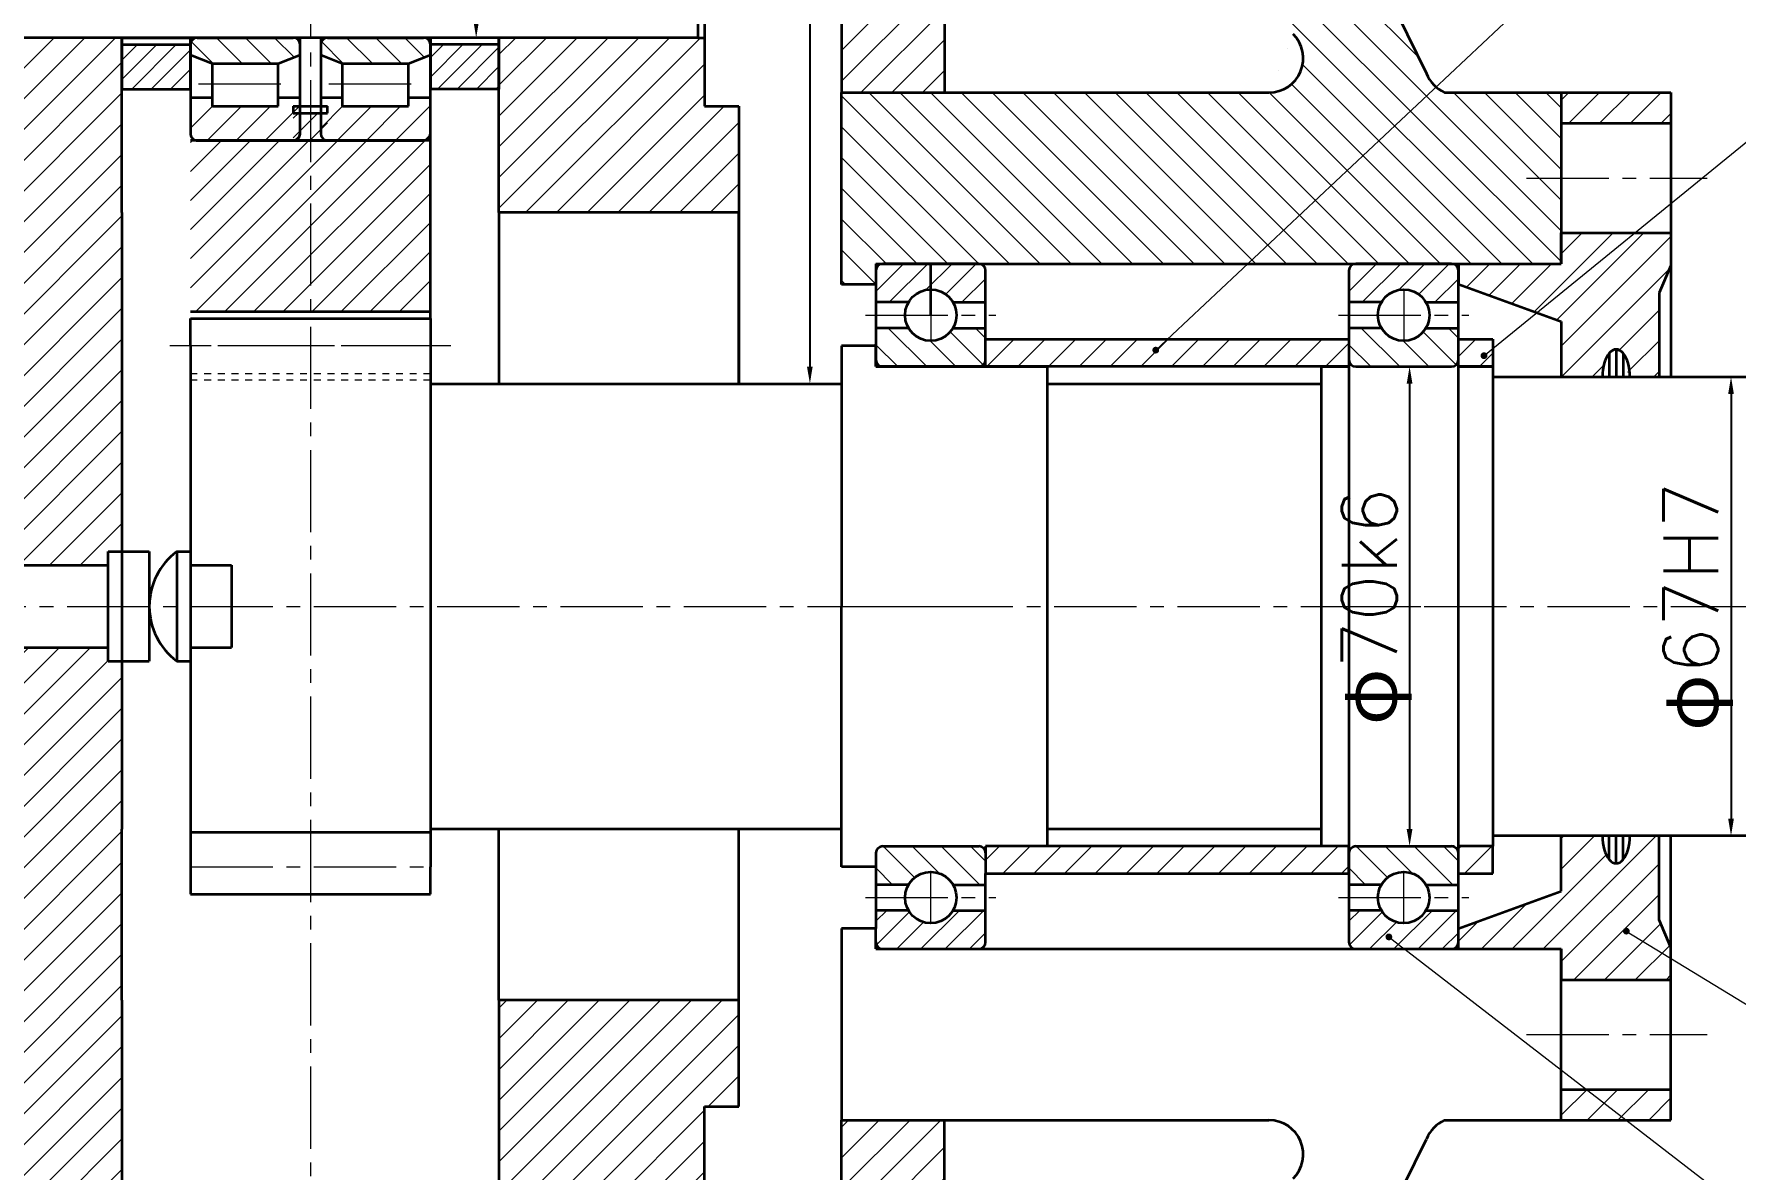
# Model space of a CAD drawing. Header units: millimetres. Extents: x -2378 to 2378, y -1682 to 1682.
# Drawn here: x -758.8 to -510.5, y 717.7 to 883.5 of the extents above; entities that cross this region are included whole.
import ezdxf

# ---------------------------------------------------------------- set-up
doc = ezdxf.new("R2010")
doc.units = ezdxf.units.MM
doc.set_wipeout_variables(frame=1)
doc.header["$PDSIZE"] = -5
doc.linetypes.add('点画线', pattern=[18, 12, -2, 2, -2])
doc.linetypes.add('虚线', pattern=[2, 1, -1])
doc.layers.get('Defpoints').update_dxf_attribs({"lineweight": 18})
for name, color, linetype, lineweight in [('中心线层', 1, '点画线', 18), ('剖面线层', 4, 'Continuous', 18), ('尺寸线层', 3, 'Continuous', 18), ('粗实线层', 7, 'Continuous', 35), ('细实线层', 7, 'Continuous', 18), ('虚线层', 6, '虚线', 18)]:
    doc.layers.add(name, color=color, linetype=linetype, lineweight=lineweight)
doc.styles.get("Standard").update_dxf_attribs({"font": 'txt.shx'})
doc.dimstyles.new('ISO-25', dxfattribs={"dimtxt": 8, "dimasz": 2.5, "dimexe": 1.25, "dimexo": 0.625, "dimtad": 1, "dimtxsty": 'Standard', "dimcen": 2.5, "dimdle": 5, "dimadec": 0, "dimazin": 0, "dimtfac": 1, "dimtmove": 0, "dimatfit": 3, "dimfxl": 1, "dimarcsym": 0})
pattern_1 = [(315, (-636, 800), (2.12132, 2.12132), [])]
pattern_2 = [(45, (-636, 800), (-1.76777, 1.76777), [])]
pattern_3 = [(315, (-567, 800), (2.12132, 2.12132), [])]
pattern_4 = [(45, (-567, 800), (-1.76777, 1.76777), [])]

# ---------------------------------------------------------------- blocks, each defined once
blk = doc.blocks.new('*X29')
at = {"layer": 'Defpoints', "color": 0, "transparency": 16777216}
for p in [(-396, 1428.97), (-1600, 981.42), (-396, 879.73)]:
    blk.add_point(p, dxfattribs=at)
at = {"layer": '尺寸线层', "color": 0, "linetype": 'Continuous', "lineweight": -2, "transparency": 16777216}
for p, q in [((-1600, 982.04), (-1600, 1430.22)), ((-396, 880.36), (-396, 1430.22)), ((-1597.5, 1428.97), (-398.5, 1428.97))]:
    blk.add_line(p, q, dxfattribs=at)
at = {"layer": '尺寸线层', "color": 0, "transparency": 16777216}
for points in [[(-1597.5, 1429.39), (-1597.5, 1428.55), (-1600, 1428.97)], [(-398.5, 1429.39), (-398.5, 1428.55), (-396, 1428.97)]]:
    blk.add_solid(points, dxfattribs=at)
at = {"layer": '尺寸线层', "color": 0, "transparency": 16777216, "insert": (-998, 1433.59), "char_height": 8, "width": 38.8571, "attachment_point": 5}
blk.add_mtext('\\A1;1204', dxfattribs=at)
blk = doc.blocks.new('*X58')
at = {"layer": '细实线层', "lineweight": 18}
h = blk.add_hatch(color=0, dxfattribs=at)
edge = h.paths.add_edge_path(flags=0)
edge.add_arc((0, 0), 0.5, 0, 360)
at = {"layer": '细实线层', "color": 0}
blk.add_line((0, 0), (402.36, -310.68), dxfattribs=at)
blk = doc.blocks.new('*X59')
at = {"layer": '细实线层', "lineweight": 18}
h = blk.add_hatch(color=0, dxfattribs=at)
edge = h.paths.add_edge_path(flags=0)
edge.add_arc((0, 0), 0.5, 0, 360)
at = {"layer": '细实线层', "color": 0}
blk.add_line((0, 0), (367.72, -224.96), dxfattribs=at)
blk = doc.blocks.new('*X62')
at = {"layer": '细实线层', "lineweight": 18}
h = blk.add_hatch(color=0, dxfattribs=at)
edge = h.paths.add_edge_path(flags=0)
edge.add_arc((0, 0), 0.5, 0, 360)
at = {"layer": '细实线层', "color": 0}
blk.add_line((0, 0), (388.49, 316.47), dxfattribs=at)
blk = doc.blocks.new('*X63')
at = {"layer": '细实线层', "lineweight": 18}
h = blk.add_hatch(color=0, dxfattribs=at)
edge = h.paths.add_edge_path(flags=0)
edge.add_arc((0, 0), 0.5, 0, 360)
at = {"layer": '细实线层', "color": 0}
blk.add_line((0, 0), (436.38, 409.88), dxfattribs=at)
blk = doc.blocks.new('*D94')
at = {"layer": 'Defpoints', "color": 0, "transparency": 16777216}
for p in [(-662, 933), (-694.31, 883), (-662, 883)]:
    blk.add_point(p, dxfattribs=at)
at = {"layer": '尺寸线层', "color": 0, "linetype": 'Continuous', "lineweight": -2, "transparency": 16777216}
for p, q in [((-662.62, 933), (-695.56, 933)), ((-694.31, 930.5), (-694.31, 885.5)), ((-662.62, 883), (-695.56, 883))]:
    blk.add_line(p, q, dxfattribs=at)
at = {"layer": '尺寸线层', "color": 0, "transparency": 16777216}
for points in [[(-694.73, 930.5), (-693.89, 930.5), (-694.31, 933)], [(-694.73, 885.5), (-693.89, 885.5), (-694.31, 883)]]:
    blk.add_solid(points, dxfattribs=at)
at = {"layer": '尺寸线层', "color": 0, "transparency": 16777216, "insert": (-699.09, 908), "char_height": 8, "attachment_point": 5, "rotation": 90}
blk.add_mtext('\\A1;{\\fSimSun|b0|i0|c134|p2;φ}50K6', dxfattribs=at)
blk = doc.blocks.new('*D95')
at = {"layer": 'Defpoints', "color": 0, "transparency": 16777216}
for p in [(-551, 835), (-558.14, 765), (-551, 765)]:
    blk.add_point(p, dxfattribs=at)
at = {"layer": '尺寸线层', "color": 0, "linetype": 'Continuous', "lineweight": -2, "transparency": 16777216}
for p, q in [((-551.62, 835), (-559.39, 835)), ((-558.14, 832.5), (-558.14, 767.5)), ((-551.62, 765), (-559.39, 765))]:
    blk.add_line(p, q, dxfattribs=at)
at = {"layer": '尺寸线层', "color": 0, "transparency": 16777216}
for points in [[(-558.56, 832.5), (-557.72, 832.5), (-558.14, 835)], [(-558.56, 767.5), (-557.72, 767.5), (-558.14, 765)]]:
    blk.add_solid(points, dxfattribs=at)
at = {"layer": '尺寸线层', "color": 0, "transparency": 16777216, "insert": (-562.92, 800), "char_height": 8, "attachment_point": 5, "rotation": 90}
blk.add_mtext('\\A1;{\\fSimSun|b0|i0|c134|p2;φ}70k6', dxfattribs=at)
blk = doc.blocks.new('*D96')
at = {"layer": 'Defpoints', "color": 0, "transparency": 16777216}
for p in [(-486, 833.5), (-511.24, 766.5), (-486, 766.5)]:
    blk.add_point(p, dxfattribs=at)
at = {"layer": '尺寸线层', "color": 0, "linetype": 'Continuous', "lineweight": -2, "transparency": 16777216}
for p, q in [((-486.62, 833.5), (-512.49, 833.5)), ((-511.24, 831), (-511.24, 769)), ((-486.62, 766.5), (-512.49, 766.5))]:
    blk.add_line(p, q, dxfattribs=at)
at = {"layer": '尺寸线层', "color": 0, "transparency": 16777216}
for points in [[(-511.66, 831), (-510.83, 831), (-511.24, 833.5)], [(-511.66, 769), (-510.83, 769), (-511.24, 766.5)]]:
    blk.add_solid(points, dxfattribs=at)
at = {"layer": '尺寸线层', "color": 0, "transparency": 16777216, "insert": (-516.02, 800), "char_height": 8, "attachment_point": 5, "rotation": 90}
blk.add_mtext('\\A1;{\\fSimSun|b0|i0|c134|p2;φ}67H7', dxfattribs=at)
blk = doc.blocks.new('*D98')
at = {"layer": 'Defpoints', "color": 0, "transparency": 16777216}
for p in [(-646, 1003), (-646, 832.5), (-645.63, 832.5)]:
    blk.add_point(p, dxfattribs=at)
at = {"layer": '尺寸线层', "color": 0, "linetype": 'Continuous', "lineweight": -2, "transparency": 16777216}
for p, q in [((-645.37, 1003), (-644.38, 1003)), ((-645.63, 1000.5), (-645.63, 835)), ((-645.37, 832.5), (-644.38, 832.5))]:
    blk.add_line(p, q, dxfattribs=at)
at = {"layer": '尺寸线层', "color": 0, "transparency": 16777216}
for points in [[(-646.05, 1000.5), (-645.22, 1000.5), (-645.63, 1003)], [(-646.05, 835), (-645.22, 835), (-645.63, 832.5)]]:
    blk.add_solid(points, dxfattribs=at)
at = {"layer": '尺寸线层', "color": 0, "transparency": 16777216, "insert": (-650.97, 917.75), "char_height": 8, "attachment_point": 5, "rotation": 90}
blk.add_mtext('\\A1;{\\fSimSun|b0|i0|c134|p2;φ}170,5H7', dxfattribs=at)

msp = doc.modelspace()

# ---------------------------------------------------------------- hatches: boundary and pattern name
at = {"layer": '剖面线层'}
h = msp.add_hatch(dxfattribs=at)
h.set_pattern_fill('ANSI31', color=256, style=0, pattern_type=0)
edge = h.paths.add_edge_path(flags=0)
edge.add_line((-701, 1003), (-701, 998))
edge.add_line((-701, 998), (-691, 998))
edge.add_arc((-686, 997.996), 5, 90.04512, 179.95488, ccw=False)
edge.add_line((-686.004, 1002.996), (-646.004, 1002.996))
edge.add_arc((-646, 997.996), 5, 0.04512, 90.04512, ccw=False)
edge.add_line((-641, 998), (-641, 875))
edge.add_line((-641, 875), (-626, 875))
edge.add_line((-626, 875), (-626, 982.996))
edge.add_line((-626, 982.996), (-621, 982.996))
edge.add_line((-621, 982.996), (-621, 1022.996))
edge.add_line((-621, 1022.996), (-626, 1022.996))
edge.add_line((-626, 1022.996), (-646.004, 1022.996))
edge.add_line((-646.004, 1022.996), (-716, 1022.996))
edge.add_arc((-716, 1027.996), 5, 180, 270, ccw=False)
edge.add_line((-721, 1027.996), (-721, 1037.996))
edge.add_arc((-726, 1037.996), 5, 0, 90)
edge.add_line((-726, 1042.996), (-736, 1042.996))
edge.add_arc((-736, 1047.996), 5, 180, 270, ccw=False)
edge.add_line((-741, 1047.996), (-765, 1047.996))
edge.add_line((-765, 1047.996), (-765, 1051.996))
edge.add_line((-765, 1051.996), (-771, 1051.996))
edge.add_line((-771, 1051.996), (-771, 1037.996))
edge.add_line((-771, 1037.996), (-771, 1027.996))
edge.add_line((-771, 1027.996), (-747, 1027.996))
edge.add_line((-747, 1027.996), (-741, 1027.996))
edge.add_arc((-741, 1022.996), 5, 0, 90, ccw=False)
edge.add_line((-736, 1022.996), (-736, 1003))
edge.add_line((-736, 1003), (-716, 1003))
edge.add_line((-716, 1003), (-701, 1003))
edge = h.paths.add_edge_path(flags=0)
edge.add_line((-841, 1040.996), (-841, 1027.996))
edge.add_line((-841, 1027.996), (-795, 1027.996))
edge.add_line((-795, 1027.996), (-795, 1037.996))
edge.add_line((-795, 1037.996), (-795, 1051.996))
edge.add_line((-795, 1051.996), (-801, 1051.996))
edge.add_line((-801, 1051.996), (-801, 1047.996))
edge.add_arc((-806, 1047.996), 5, -90, 0, ccw=False)
edge.add_line((-806, 1042.996), (-806, 1065.996))
edge.add_line((-806, 1065.996), (-822, 1065.996))
edge.add_line((-822, 1065.996), (-822, 1040.996))
edge.add_line((-822, 1040.996), (-841, 1040.996))
h = msp.add_hatch(dxfattribs=at)
h.set_pattern_fill('ANSI31', color=256, style=0, pattern_type=0)
h.paths.add_polyline_path([(-656, 873), (-661, 873), (-661, 883), (-662, 883), (-691, 883), (-691, 857.5), (-656, 857.5)], flags=0)
h.paths.add_polyline_path([(-661, 727), (-656, 727), (-656, 742.5), (-691, 742.5), (-691, 697), (-701, 697), (-718.5, 697), (-718.5, 657), (-701, 657), (-661, 657), (-661, 667)], flags=0)
h.paths.add_polyline_path([(-718.5, 697), (-736, 697), (-746, 697), (-746, 742.5), (-746, 767.5), (-746, 792), (-748, 792), (-748, 794), (-774, 794), (-774, 792), (-776, 792), (-776, 752), (-776, 748.25), (-776, 701), (-776, 657), (-736, 657), (-718.5, 657)], flags=0)
h.paths.add_polyline_path([(-746, 857.5), (-746, 883), (-775, 883), (-776, 883), (-776, 851.75), (-776, 848), (-776, 808), (-774, 808), (-774, 806), (-748, 806), (-748, 808), (-746, 808), (-746, 832.5)], flags=0)
h.paths.add_polyline_path([(-746, 943), (-776, 943), (-776, 933), (-775, 933), (-746, 933)], flags=0)
h.paths.add_polyline_path([(-661, 943), (-691, 943), (-691, 933), (-662, 933), (-661, 933)], flags=0)
h = msp.add_hatch(dxfattribs=at)
h.set_pattern_fill('无图案', color=256, style=0, pattern_type=0)
h.set_pattern_definition([(45, (-746, 908), (-1.41421, 1.41421), [])])
h.paths.add_polyline_path([(-746, 875.5), (-746, 878.75), (-746, 882), (-736, 882), (-736, 875.5)], flags=0)
h = msp.add_hatch(dxfattribs=at)
h.set_pattern_fill('无图案', color=256, style=0, pattern_type=0)
h.set_pattern_definition([(315, (-736, 908), (2.12132, 2.12132), [])])
edge = h.paths.add_edge_path(flags=0)
edge.add_arc((-735, 882), 1, 150, 180, ccw=False)
edge.add_arc((-735, 882), 1, 90, 150, ccw=False)
edge.add_line((-735, 883), (-721, 883))
edge.add_arc((-721, 882), 1, 0, 90, ccw=False)
edge.add_line((-720, 882), (-720, 880.5))
edge.add_line((-720, 880.5), (-723.2, 879.25))
edge.add_line((-723.2, 879.25), (-732.8, 879.25))
edge.add_line((-732.8, 879.25), (-736, 880.5))
edge.add_line((-736, 880.5), (-736, 882))
h = msp.add_hatch(dxfattribs=at)
h.set_pattern_fill('无图案', color=256, style=0, pattern_type=0)
h.set_pattern_definition([(315, (-717, 908), (2.12132, 2.12132), [])])
edge = h.paths.add_edge_path(flags=0)
edge.add_arc((-716, 882), 1, 150, 180, ccw=False)
edge.add_arc((-716, 882), 1, 90, 150, ccw=False)
edge.add_line((-716, 883), (-702, 883))
edge.add_arc((-702, 882), 1, 0, 90, ccw=False)
edge.add_line((-701, 882), (-701, 880.5))
edge.add_line((-701, 880.5), (-704.2, 879.25))
edge.add_line((-704.2, 879.25), (-713.8, 879.25))
edge.add_line((-713.8, 879.25), (-717, 880.5))
edge.add_line((-717, 880.5), (-717, 882))
h = msp.add_hatch(dxfattribs=at)
h.set_pattern_fill('无图案', color=256, style=0, pattern_type=0)
h.set_pattern_definition([(45, (0, 0), (-1.4142136, 1.4142136), [])])
h.paths.add_polyline_path([(-691, 875.5), (-691, 878.75), (-691, 882), (-701, 882), (-701, 875.5)], flags=0)
h = msp.add_hatch(dxfattribs=at)
h.set_pattern_fill('无图案', color=256, style=0, pattern_type=0)
h.set_pattern_definition([(45, (-736, 908), (-2.12132, 2.12132), [])])
edge = h.paths.add_edge_path(flags=0)
edge.add_arc((-735, 869), 1, 180, 270, ccw=False)
edge.add_line((-736, 869), (-736, 874.25))
edge.add_line((-736, 874.25), (-732.8, 874.25))
edge.add_line((-732.8, 874.25), (-732.8, 873))
edge.add_line((-732.8, 873), (-723.2, 873))
edge.add_line((-723.2, 873), (-723.2, 874.25))
edge.add_line((-723.2, 874.25), (-720, 874.25))
edge.add_line((-720, 874.25), (-720, 869))
edge.add_arc((-721, 869), 1, 270, 360, ccw=False)
edge.add_line((-721, 868), (-735, 868))
h = msp.add_hatch(dxfattribs=at)
h.set_pattern_fill('无图案', color=256, style=0, pattern_type=0)
h.set_pattern_definition([(45, (-717, 908), (-2.12132, 2.12132), [])])
edge = h.paths.add_edge_path(flags=0)
edge.add_arc((-716, 869), 1, 180, 270, ccw=False)
edge.add_line((-717, 869), (-717, 874.25))
edge.add_line((-717, 874.25), (-713.8, 874.25))
edge.add_line((-713.8, 874.25), (-713.8, 873))
edge.add_line((-713.8, 873), (-704.2, 873))
edge.add_line((-704.2, 873), (-704.2, 874.25))
edge.add_line((-704.2, 874.25), (-701, 874.25))
edge.add_line((-701, 874.25), (-701, 869))
edge.add_arc((-702, 869), 1, 270, 360, ccw=False)
edge.add_line((-702, 868), (-716, 868))
h = msp.add_hatch(dxfattribs=at)
h.set_pattern_fill('ANSI31', color=256, style=0, pattern_type=0)
edge = h.paths.add_edge_path(flags=0)
edge.add_line((-520, 849.773), (-520, 854.5))
edge.add_line((-520, 854.5), (-536, 854.5))
edge.add_line((-536, 854.5), (-536, 850))
edge.add_line((-536, 850), (-551, 850))
edge.add_line((-551, 850), (-551, 847.038))
edge.add_line((-551, 847.038), (-536, 841.568))
edge.add_line((-536, 841.568), (-536, 833.5))
edge.add_line((-536, 833.5), (-530, 833.5))
edge.add_ellipse((-528, 833.5), major_axis=(0, -4), ratio=0.5, start_angle=182.06659, end_angle=270)
edge.add_ellipse((-528, 833.5), major_axis=(0, -4), ratio=0.5, start_angle=180, end_angle=182.06659)
edge.add_line((-528, 837.57), (-528, 837.5))
edge.add_ellipse((-528, 833.5), major_axis=(0, -4), ratio=0.5, start_angle=177.93341, end_angle=180)
edge.add_line((-527, 837.036), (-527, 836.964))
edge.add_ellipse((-528, 833.5), major_axis=(0, -4), ratio=0.5, start_angle=90, end_angle=177.93341)
edge.add_line((-526, 833.5), (-521.749, 833.5))
edge.add_line((-521.749, 833.5), (-521.749, 845.754))
edge.add_line((-521.749, 845.754), (-520, 849.773))
h.paths.add_polyline_path([(-520, 875), (-536, 875), (-536, 870.5), (-520, 870.5)], flags=0)
edge = h.paths.add_edge_path(flags=0)
edge.add_line((-521.749, 754.246), (-521.749, 766.5))
edge.add_line((-521.749, 766.5), (-526, 766.5))
edge.add_ellipse((-528, 766.5), major_axis=(0, 4), ratio=0.5, start_angle=182.06659, end_angle=270)
edge.add_ellipse((-528, 766.5), major_axis=(0, 4), ratio=0.5, start_angle=180, end_angle=182.06659)
edge.add_ellipse((-528, 766.5), major_axis=(0, 4), ratio=0.5, start_angle=177.93341, end_angle=180)
edge.add_ellipse((-528, 766.5), major_axis=(0, 4), ratio=0.5, start_angle=90, end_angle=177.93341)
edge.add_line((-530, 766.5), (-536, 766.5))
edge.add_line((-536, 766.5), (-536, 758.432))
edge.add_line((-536, 758.432), (-551, 752.962))
edge.add_line((-551, 752.962), (-551, 750))
edge.add_line((-551, 750), (-536, 750))
edge.add_line((-536, 750), (-536, 745.5))
edge.add_line((-536, 745.5), (-520, 745.5))
edge.add_line((-520, 745.5), (-520, 750.227))
edge.add_line((-520, 750.227), (-521.749, 754.246))
h.paths.add_polyline_path([(-520, 729.5), (-536, 729.5), (-536, 725), (-520, 725)], flags=0)
h = msp.add_hatch(dxfattribs=at)
h.set_pattern_fill('无图案', color=256, style=0, pattern_type=0)
h.set_pattern_definition([(45, (-721, 908), (-1.41421, 1.41421), [])])
h.paths.add_polyline_path([(-721, 868), (-721, 870), (-721, 872), (-716, 872), (-716, 868)], flags=0)
h = msp.add_hatch(dxfattribs=at)
h.set_pattern_fill('无图案', color=256, style=0, pattern_type=0)
h.set_pattern_definition([(45, (0, 0), (-2.12132, 2.12132), [])])
h.paths.add_polyline_path([(-736, 843), (-736, 867), (-736, 868), (-701, 868), (-701, 843)], flags=0)
h = msp.add_hatch(dxfattribs=at)
h.set_pattern_fill('无图案', color=256, style=0, pattern_type=0)
h.set_pattern_definition(pattern_2)
edge = h.paths.add_edge_path(flags=0)
edge.add_line((-636, 844.375), (-636, 845.375))
edge.add_line((-636, 845.375), (-636, 849))
edge.add_arc((-635, 849), 1, 90, 180, ccw=False)
edge.add_line((-635, 850), (-621, 850))
edge.add_arc((-621, 849), 1, 0, 90, ccw=False)
edge.add_line((-620, 849), (-620, 844.375))
edge.add_line((-620, 844.375), (-624.752, 844.375))
edge.add_arc((-628, 842.5), 3.75, 30, 90)
edge.add_arc((-628, 842.5), 3.75, 90, 150)
edge.add_line((-631.248, 844.375), (-636, 844.375))
h = msp.add_hatch(dxfattribs=at)
h.set_pattern_fill('无图案', color=256, style=0, pattern_type=0)
h.set_pattern_definition(pattern_1)
edge = h.paths.add_edge_path(flags=0)
edge.add_line((-636, 836), (-636, 839.625))
edge.add_line((-636, 839.625), (-636, 840.625))
edge.add_line((-636, 840.625), (-631.248, 840.625))
edge.add_arc((-628, 842.5), 3.75, 210, 270)
edge.add_arc((-628, 842.5), 3.75, 270, 330)
edge.add_line((-624.752, 840.625), (-620, 840.625))
edge.add_line((-620, 840.625), (-620, 836))
edge.add_arc((-621, 836), 1, 270, 360, ccw=False)
edge.add_line((-621, 835), (-635, 835))
edge.add_arc((-635, 836), 1, 180, 270, ccw=False)
h = msp.add_hatch(dxfattribs=at)
h.set_pattern_fill('ANSI31', color=256, style=0, pattern_type=0)
h.paths.add_polyline_path([(-546, 839), (-551, 839), (-551, 836), (-551, 835), (-546, 835)], flags=0)
h.paths.add_polyline_path([(-546, 765), (-551, 765), (-551, 764), (-551, 761), (-546, 761)], flags=0)
h = msp.add_hatch(dxfattribs=at)
h.set_pattern_fill('无图案', color=256, style=0, pattern_type=0)
h.set_pattern_definition(pattern_1)
edge = h.paths.add_edge_path(flags=0)
edge.add_line((-636, 759.375), (-636, 760.375))
edge.add_line((-636, 760.375), (-636, 764))
edge.add_arc((-635, 764), 1, 90, 180, ccw=False)
edge.add_line((-635, 765), (-621, 765))
edge.add_arc((-621, 764), 1, 0, 90, ccw=False)
edge.add_line((-620, 764), (-620, 759.375))
edge.add_line((-620, 759.375), (-624.752, 759.375))
edge.add_arc((-628, 757.5), 3.75, 30, 90)
edge.add_arc((-628, 757.5), 3.75, 90, 150)
edge.add_line((-631.248, 759.375), (-636, 759.375))
h = msp.add_hatch(dxfattribs=at)
h.set_pattern_fill('无图案', color=256, style=0, pattern_type=0)
h.set_pattern_definition(pattern_2)
edge = h.paths.add_edge_path(flags=0)
edge.add_line((-636, 751), (-636, 754.625))
edge.add_line((-636, 754.625), (-636, 755.625))
edge.add_line((-636, 755.625), (-631.248, 755.625))
edge.add_arc((-628, 757.5), 3.75, 210, 270)
edge.add_arc((-628, 757.5), 3.75, 270, 330)
edge.add_line((-624.752, 755.625), (-620, 755.625))
edge.add_line((-620, 755.625), (-620, 751))
edge.add_arc((-621, 751), 1, 270, 360, ccw=False)
edge.add_line((-621, 750), (-635, 750))
edge.add_arc((-635, 751), 1, 180, 270, ccw=False)
h = msp.add_hatch(dxfattribs=at)
h.set_pattern_fill('ANSI31', color=256, style=0, pattern_type=0)
edge = h.paths.add_edge_path(flags=0)
edge.add_line((-716, 577.004), (-646.004, 577.004))
edge.add_line((-646.004, 577.004), (-626, 577.004))
edge.add_line((-626, 577.004), (-621, 577.004))
edge.add_line((-621, 577.004), (-621, 617.004))
edge.add_line((-621, 617.004), (-626, 617.004))
edge.add_line((-626, 617.004), (-626, 622.004))
edge.add_line((-626, 622.004), (-626, 725))
edge.add_line((-626, 725), (-641, 725))
edge.add_line((-641, 725), (-641, 602.008))
edge.add_arc((-646, 602.004), 5, -89.95488, 0.04512, ccw=False)
edge.add_line((-645.996, 597.004), (-685.996, 597.004))
edge.add_arc((-686, 602.004), 5, 180.04512, 270.04512, ccw=False)
edge.add_line((-691, 602), (-701, 602))
edge.add_line((-701, 602), (-701, 594))
edge.add_line((-701, 594), (-736, 594))
edge.add_line((-736, 594), (-736, 577.004))
edge.add_arc((-741, 577.004), 5, 270, 360, ccw=False)
edge.add_line((-741, 572.004), (-747, 572.004))
edge.add_line((-747, 572.004), (-841, 572.004))
edge.add_line((-841, 572.004), (-841, 559.004))
edge.add_line((-841, 559.004), (-822, 559.004))
edge.add_line((-822, 559.004), (-822, 534.004))
edge.add_line((-822, 534.004), (-806, 534.004))
edge.add_line((-806, 534.004), (-806, 552.004))
edge.add_line((-806, 552.004), (-781, 552.004))
edge.add_line((-781, 552.004), (-721, 552.004))
edge.add_line((-721, 552.004), (-721, 562.004))
edge.add_line((-721, 562.004), (-721, 572.004))
edge.add_arc((-716, 572.004), 5, 90, 180, ccw=False)

# ---------------------------------------------------------------- linework, layer by layer
at = {"layer": '中心线层'}
for p, q in [((-718.5, 984.817), (-718.5, 610.642)), ((-734.8, 876.25), (-721.2, 876.25)), ((-715.8, 876.25), (-702.2, 876.25)), ((-541.083, 862.5), (-514.739, 862.5)), ((-628, 846.35), (-628, 838.65)), ((-628, 753.65), (-628, 761.35)), ((-541.083, 737.5), (-514.739, 737.5))]:
    msp.add_line(p, q, dxfattribs=at)
at = {"layer": '中心线层', "linetype": '点画线', "lineweight": 18}
for p, q in [((-637.5, 842.5), (-618.5, 842.5)), ((-637.5, 800), (-618.5, 800)), ((-637.5, 757.5), (-618.5, 757.5))]:
    msp.add_line(p, q, dxfattribs=at)
at = {"layer": '中心线层', "color": 7}
for p, q in [((-698, 838), (-739, 838)), ((-701, 838), (-736, 838))]:
    msp.add_line(p, q, dxfattribs=at)
at = {"layer": '中心线层', "color": 1}
msp.add_line((-736, 762), (-701, 762), dxfattribs=at)
at = {"layer": '尺寸线层'}
for p, q in [((-701, 882), (-701, 883)), ((-701, 883), (-701, 883)), ((-701, 875.5), (-701, 882)), ((-701, 882), (-701, 882)), ((-691, 883), (-691, 883)), ((-691, 883), (-691, 882)), ((-691, 882), (-691, 882)), ((-691, 882), (-691, 875.5)), ((-691, 875.5), (-701, 875.5)), ((-701, 875.5), (-701, 875.5)), ((-691, 875.5), (-691, 875.5))]:
    msp.add_line(p, q, dxfattribs=at)
at = {"layer": '粗实线层'}
for p, q in [((-641, 998), (-641, 875)), ((-626, 982.996), (-626, 875)), ((-605, 977.996), (-555.662, 877.771)), ((-661, 933), (-661, 873)), ((-746, 857.5), (-746, 883)), ((-746, 883), (-736, 883)), ((-746, 883), (-746, 875.5)), ((-746, 883), (-746, 883)), ((-746, 883), (-746, 882)), ((-746, 882), (-736, 882)), ((-746, 882), (-746, 882)), ((-746, 882), (-746, 875.5)), ((-736, 882), (-736, 883)), ((-736, 883), (-736, 883)), ((-736, 883), (-736, 875.5)), ((-736, 883), (-736, 869)), ((-736, 875.5), (-736, 882)), ((-736, 882), (-736, 882)), ((-736, 882), (-736, 882)), ((-736, 882), (-736, 880.5)), ((-735, 883), (-721, 883)), ((-720, 869), (-720, 883)), ((-720, 880.5), (-720, 882)), ((-720, 882), (-720, 882)), ((-717, 883), (-717, 869)), ((-716, 883), (-702, 883)), ((-691, 883), (-701, 883)), ((-701, 883), (-701, 875.5)), ((-691, 882), (-701, 882)), ((-701, 842), (-701, 882)), ((-691, 857.5), (-691, 883)), ((-691, 883), (-691, 875.5)), ((-662, 883), (-661, 883)), ((-736, 880.5), (-732.8, 879.25)), ((-736, 880.5), (-736, 880.5)), ((-736, 880.5), (-736, 874.25)), ((-732.8, 879.25), (-723.2, 879.25)), ((-732.8, 873), (-732.8, 879.25)), ((-723.2, 879.25), (-720, 880.5)), ((-723.2, 873), (-723.2, 879.25)), ((-720, 874.25), (-720, 880.5)), ((-720, 880.5), (-720, 880.5)), ((-717, 880.5), (-713.8, 879.25)), ((-713.8, 879.25), (-704.2, 879.25)), ((-713.8, 873), (-713.8, 879.25)), ((-704.2, 879.25), (-701, 880.5)), ((-704.2, 873), (-704.2, 879.25)), ((-746, 875.5), (-736, 875.5)), ((-746, 875.5), (-746, 875.5)), ((-746, 875.5), (-736, 875.5)), ((-736, 875.5), (-736, 875.5)), ((-736, 874.25), (-732.8, 874.25)), ((-736, 874.25), (-736, 874.25)), ((-736, 874.25), (-736, 869)), ((-723.2, 874.25), (-720, 874.25)), ((-720, 869), (-720, 874.25)), ((-720, 874.25), (-720, 874.25)), ((-717, 874.25), (-713.8, 874.25)), ((-704.2, 874.25), (-701, 874.25)), ((-691, 875.5), (-701, 875.5)), ((-641, 847), (-641, 875)), ((-641, 875), (-578.649, 875)), ((-641, 875), (-626, 875)), ((-553.023, 875), (-536, 875)), ((-536, 875), (-520, 875)), ((-536, 875), (-536, 865)), ((-536, 875), (-536, 870.5)), ((-520, 875), (-520, 833.5)), ((-732.8, 873), (-723.2, 873)), ((-721, 873), (-716, 873)), ((-721, 873), (-721, 873)), ((-721, 873), (-721, 872)), ((-721, 872), (-716, 872)), ((-721, 872), (-721, 872)), ((-716, 872), (-716, 873)), ((-716, 873), (-716, 873)), ((-716, 872), (-716, 872)), ((-713.8, 873), (-704.2, 873)), ((-661, 873), (-656, 873)), ((-656, 873), (-656, 832.5)), ((-536, 870.5), (-520, 870.5)), ((-536, 870.5), (-536, 862.5)), ((-736, 869), (-736, 869)), ((-736, 869), (-735.999, 868.948)), ((-735.999, 868.948), (-735.995, 868.895)), ((-735.995, 868.895), (-735.988, 868.844)), ((-735.988, 868.844), (-735.978, 868.792)), ((-735.978, 868.792), (-735.966, 868.741)), ((-735.966, 868.741), (-735.951, 868.691)), ((-735.951, 868.691), (-735.934, 868.642)), ((-735.934, 868.642), (-735.914, 868.593)), ((-735.914, 868.593), (-735.891, 868.546)), ((-735.891, 868.546), (-735.866, 868.5)), ((-735.866, 868.5), (-735.839, 868.455)), ((-735.839, 868.455), (-735.809, 868.412)), ((-735.809, 868.412), (-735.777, 868.371)), ((-735.777, 868.371), (-735.743, 868.331)), ((-735.743, 868.331), (-735.707, 868.293)), ((-735.707, 868.293), (-735.669, 868.257)), ((-735.669, 868.257), (-735.629, 868.223)), ((-735.629, 868.223), (-735.588, 868.191)), ((-735.588, 868.191), (-735.545, 868.161)), ((-735.545, 868.161), (-735.5, 868.134)), ((-735.5, 868.134), (-735.454, 868.109)), ((-735.454, 868.109), (-735.407, 868.086)), ((-735.407, 868.086), (-735.358, 868.066)), ((-735.358, 868.066), (-735.309, 868.049)), ((-735.309, 868.049), (-735.259, 868.034)), ((-735.259, 868.034), (-735.208, 868.022)), ((-735.208, 868.022), (-735.156, 868.012)), ((-735.156, 868.012), (-735.105, 868.005)), ((-735.105, 868.005), (-735.052, 868.001)), ((-735.052, 868.001), (-735, 868)), ((-735, 868), (-721, 868)), ((-735, 868), (-735, 868)), ((-735, 868), (-721, 868)), ((-721, 868), (-720.948, 868.001)), ((-721, 868), (-721, 868)), ((-721, 868), (-716, 868)), ((-721, 868), (-721, 868)), ((-720.948, 868.001), (-720.895, 868.005)), ((-720.895, 868.005), (-720.844, 868.012)), ((-720.844, 868.012), (-720.792, 868.022)), ((-720.792, 868.022), (-720.741, 868.034)), ((-720.741, 868.034), (-720.691, 868.049)), ((-720.691, 868.049), (-720.642, 868.066)), ((-720.642, 868.066), (-720.593, 868.086)), ((-720.593, 868.086), (-720.546, 868.109)), ((-720.546, 868.109), (-720.5, 868.134)), ((-720.5, 868.134), (-720.455, 868.161)), ((-720.455, 868.161), (-720.412, 868.191)), ((-720.412, 868.191), (-720.371, 868.223)), ((-720.371, 868.223), (-720.331, 868.257)), ((-720.331, 868.257), (-720.293, 868.293)), ((-720.293, 868.293), (-720.257, 868.331)), ((-720.257, 868.331), (-720.223, 868.371)), ((-720.223, 868.371), (-720.191, 868.412)), ((-720.191, 868.412), (-720.161, 868.455)), ((-720.161, 868.455), (-720.134, 868.5)), ((-720.134, 868.5), (-720.109, 868.546)), ((-720.109, 868.546), (-720.086, 868.593)), ((-720.086, 868.593), (-720.066, 868.642)), ((-720.066, 868.642), (-720.049, 868.691)), ((-720.049, 868.691), (-720.034, 868.741)), ((-720.034, 868.741), (-720.022, 868.792)), ((-720.022, 868.792), (-720.012, 868.844)), ((-720.012, 868.844), (-720.005, 868.895)), ((-720.005, 868.895), (-720.001, 868.948)), ((-720.001, 868.948), (-720, 869)), ((-720, 869), (-720, 869)), ((-716, 868), (-716, 868)), ((-716, 868), (-702, 868)), ((-536, 865), (-536, 850)), ((-746, 857.5), (-746, 832.5)), ((-656, 857.5), (-691, 857.5)), ((-691, 857.5), (-691, 832.5)), ((-656, 832.5), (-656, 857.5)), ((-536, 854.5), (-520, 854.5)), ((-536, 850), (-536, 854.5)), ((-636, 850), (-636, 847)), ((-621, 850), (-635, 850)), ((-628, 842.5), (-628, 850)), ((-520, 849.773), (-521.749, 845.754)), ((-636, 847), (-641, 847)), ((-636, 849), (-636, 835)), ((-620, 835), (-620, 849)), ((-631.248, 844.375), (-636, 844.375)), ((-624.752, 844.375), (-620, 844.375)), ((-521.749, 845.754), (-521.749, 833.5)), ((-631.248, 840.625), (-636, 840.625)), ((-624.752, 840.625), (-620, 840.625)), ((-536, 841.568), (-536, 833.5)), ((-701, 838), (-701, 762)), ((-546, 839), (-546, 835)), ((-529, 836.964), (-529, 833.5)), ((-528, 837.5), (-528, 833.5)), ((-527, 836.964), (-527, 833.5)), ((-636, 835), (-611, 835)), ((-620, 835), (-636, 835)), ((-635, 835), (-621, 835)), ((-611, 835), (-611, 765)), ((-571, 765), (-571, 835)), ((-571, 835), (-546, 835)), ((-546, 835), (-546, 765)), ((-746, 832.5), (-746, 767.5)), ((-701, 832.5), (-641, 832.5)), ((-611, 832.5), (-571, 832.5)), ((-546, 833.5), (-486, 833.5)), ((-748, 792), (-748, 808)), ((-748, 808), (-742, 808)), ((-742, 808), (-742, 792)), ((-738, 808), (-738, 792)), ((-738, 808), (-736, 808)), ((-736, 808), (-736, 792)), ((-774, 806), (-748, 806)), ((-736, 806), (-730, 806)), ((-730, 806), (-730, 794)), ((-774.01, 794), (-748.01, 794)), ((-736, 794), (-730, 794)), ((-748, 792), (-742, 792)), ((-738, 792), (-736, 792)), ((-746, 742.5), (-746, 767.5)), ((-641, 767.5), (-701, 767.5)), ((-691, 742.5), (-691, 767.5)), ((-656, 727), (-656, 767.5)), ((-571, 767.5), (-611, 767.5)), ((-635, 765), (-621, 765)), ((-546, 765), (-571, 765)), ((-486, 766.5), (-546, 766.5)), ((-546, 761), (-546, 765)), ((-536, 758.432), (-536, 766.5)), ((-529, 763.036), (-529, 766.5)), ((-528, 762.5), (-528, 766.5)), ((-527, 763.036), (-527, 766.5)), ((-521.749, 754.246), (-521.749, 766.5)), ((-520, 725), (-520, 766.5)), ((-636, 764), (-636, 753)), ((-620, 751), (-620, 761)), ((-631.248, 759.375), (-636, 759.375)), ((-624.752, 759.375), (-620, 759.375)), ((-631.248, 755.625), (-636, 755.625)), ((-624.752, 755.625), (-620, 755.625)), ((-636, 753), (-641, 753)), ((-641, 753), (-641, 735)), ((-636, 753), (-641, 753)), ((-641, 753), (-641, 725)), ((-636, 750), (-636, 753)), ((-520, 750.227), (-521.749, 754.246)), ((-635, 750), (-621, 750)), ((-536, 735), (-536, 750)), ((-536, 735), (-536, 750)), ((-536, 750), (-536, 745.5)), ((-536, 745.5), (-520, 745.5)), ((-746, 742.5), (-746, 697)), ((-656, 742.5), (-691, 742.5)), ((-691, 742.5), (-691, 697)), ((-536, 729.5), (-536, 737.5)), ((-536, 725), (-536, 735)), ((-536, 725), (-536, 729.5)), ((-536, 729.5), (-520, 729.5)), ((-661, 667), (-661, 727)), ((-661, 727), (-656, 727)), ((-641, 725), (-578.649, 725)), ((-641, 725), (-626, 725)), ((-641, 602), (-641, 725)), ((-626, 617.004), (-626, 725)), ((-553.023, 725), (-536, 725)), ((-536, 725), (-520, 725)), ((-605, 622.004), (-555.662, 722.229))]:
    msp.add_line(p, q, dxfattribs=at)
at = {"layer": '粗实线层', "color": 7}
for p, q in [((-701, 868), (-736, 868)), ((-701, 843), (-736, 843)), ((-736, 838), (-736, 842)), ((-736, 842), (-701, 842)), ((-701, 842), (-701, 838)), ((-736, 838), (-736, 762)), ((-701, 838), (-701, 833)), ((-701, 767), (-736, 767)), ((-736, 762), (-736, 758)), ((-701, 758), (-701, 762)), ((-736, 758), (-701, 758))]:
    msp.add_line(p, q, dxfattribs=at)
at = {"layer": '粗实线层', "linetype": 'Continuous'}
for p, q in [((-636, 838), (-641, 838)), ((-641, 838), (-641, 800)), ((-641, 762), (-641, 800)), ((-636, 762), (-641, 762))]:
    msp.add_line(p, q, dxfattribs=at)
at = {"layer": '粗实线层', "linetype": '点画线'}
msp.add_line((-636, 835), (-636, 838.263), dxfattribs=at)
at = {"layer": '粗实线层'}
msp.add_lwpolyline([(-662, 933), (-662, 883), (-775, 883), (-775, 933)], close=True, dxfattribs=at)
for centre in [(-628, 842.5), (-628, 757.5)]:
    msp.add_circle(centre, 3.75, dxfattribs=at)
for centre, radius, start, end in [((-735, 882), 1, 90, 180), ((-721, 882), 1, 0, 90), ((-716, 882), 1, 90, 180), ((-702, 882), 1, 0, 90), ((-578.649, 880), 5, 270, 45), ((-550.998, 879.572), 5, 201.11251, 246.11251), ((-735, 869), 1, 180, 270), ((-721, 869), 1, 270, 0), ((-716, 869), 1, 180, 270), ((-702, 869), 1, 270, 0), ((-635, 849), 1, 90, 180), ((-621, 849), 1, 0, 90), ((-635, 836), 1, 180, 270), ((-621, 836), 1, 270, 0), ((-732, 800), 10, 126.8699, 233.1301), ((-635, 764), 1, 90, 180), ((-621, 764), 1, 0, 90), ((-635, 751), 1, 180, 270), ((-621, 751), 1, 270, 360), ((-578.649, 720), 5, 315, 90), ((-550.998, 720.428), 5, 113.88749, 158.88749)]:
    msp.add_arc(centre, radius, start, end, dxfattribs=at)
for centre, major_axis in [((-528, 833.5), (0, -4)), ((-528, 766.5), (0, 4))]:
    msp.add_ellipse(centre, major_axis=major_axis, ratio=0.5, start_param=1.5707963, end_param=4.712389, dxfattribs=at)
at = {"layer": '虚线层', "color": 6}
for p, q in [((-736, 834), (-701, 834)), ((-701, 833), (-736, 833))]:
    msp.add_line(p, q, dxfattribs=at)

# ---------------------------------------------------------------- block references
at = {"layer": '细实线层'}
for name, p in [('*X62', (-547.282, 836.587)), ('*X59', (-526.519, 752.596))]:
    msp.add_blockref(name, p, dxfattribs=at)

# ---------------------------------------------------------------- dimensions: what is measured, and where the dimension line sits
at = {"layer": '尺寸线层'}
dim = msp.add_linear_dim(base=(-396, 1428.969), p1=(-1600, 981.419), p2=(-396, 879.733), dimstyle='ISO-25', override={"dimsah": 1, "dimtolj": 1, "dimtzin": 8}, dxfattribs=at)
dim.commit()
dim.dimension.update_dxf_attribs({"geometry": '*X29', "text_midpoint": (-998, 1433.594)})
for base, p1, p2, text, picture, middle in [((-645.635, 832.5), (-645.996, 1002.996), (-645.996, 832.5), '{\\fSimSun|b0|i0|c134|p2;φ}<>H7', '*D98', (-650.971, 917.748)), ((-694.309, 883), (-662, 933), (-662, 883), '{\\fSimSun|b0|i0|c134|p2;φ}<>K6', '*D94', (-699.089, 908)), ((-511.242, 766.5), (-486, 833.5), (-486, 766.5), '{\\fSimSun|b0|i0|c134|p2;φ}<>H7', '*D96', (-516.023, 800))]:
    dim = msp.add_linear_dim(base=base, p1=p1, p2=p2, angle=90, text=text, dimstyle='ISO-25', override={"dimtolj": 1}, dxfattribs=at)
    dim.commit()
    dim.dimension.update_dxf_attribs({"geometry": picture, "text_midpoint": middle})

# ---------------------------------------------------------------- next in the draw order: wipeouts: each hides what was drawn before it
at = {"color": 7, "linetype": '点画线'}
msp.add_wipeout([(-551, 800), (-551, 805.7), (-551, 805.7), (-551, 836), (-551, 836), (-551, 840.625), (-551, 840.625), (-551, 842.5), (-551, 842.5), (-551, 844.375), (-551, 844.375), (-551, 849), (-551, 849), (-551.001, 849.052), (-551.005, 849.105), (-551.012, 849.156), (-551.022, 849.208), (-551.034, 849.259), (-551.049, 849.309), (-551.066, 849.358), (-551.086, 849.407), (-551.109, 849.454), (-551.134, 849.5), (-551.161, 849.545), (-551.191, 849.588), (-551.223, 849.629), (-551.257, 849.669), (-551.293, 849.707), (-551.331, 849.743), (-551.371, 849.777), (-551.412, 849.809), (-551.455, 849.839), (-551.5, 849.866), (-551.546, 849.891), (-551.593, 849.914), (-551.642, 849.934), (-551.691, 849.951), (-551.741, 849.966), (-551.792, 849.978), (-551.844, 849.988), (-551.895, 849.995), (-551.948, 849.999), (-552, 850), (-552, 850), (-566, 850), (-566, 850), (-566.052, 849.999), (-566.105, 849.995), (-566.156, 849.988), (-566.208, 849.978), (-566.259, 849.966), (-566.309, 849.951), (-566.358, 849.934), (-566.407, 849.914), (-566.454, 849.891), (-566.5, 849.866), (-566.545, 849.839), (-566.588, 849.809), (-566.629, 849.777), (-566.669, 849.743), (-566.707, 849.707), (-566.743, 849.669), (-566.777, 849.629), (-566.809, 849.588), (-566.839, 849.545), (-566.866, 849.5), (-566.891, 849.454), (-566.914, 849.407), (-566.934, 849.358), (-566.951, 849.309), (-566.966, 849.259), (-566.978, 849.208), (-566.988, 849.156), (-566.995, 849.105), (-566.999, 849.052), (-567, 849), (-567, 849), (-567, 844.375), (-567, 844.375), (-567, 842.5), (-567, 842.5), (-567, 840.625), (-567, 840.625), (-567, 836), (-567, 836), (-567, 805.7), (-567, 805.7), (-567, 800), (-567, 800), (-567, 764), (-567, 764), (-567, 759.375), (-567, 759.375), (-567, 757.5), (-567, 757.5), (-567, 755.625), (-567, 755.625), (-567, 751), (-567, 751), (-566.999, 750.948), (-566.995, 750.895), (-566.988, 750.844), (-566.978, 750.792), (-566.966, 750.741), (-566.951, 750.691), (-566.934, 750.642), (-566.914, 750.593), (-566.891, 750.546), (-566.866, 750.5), (-566.839, 750.455), (-566.809, 750.412), (-566.777, 750.371), (-566.743, 750.331), (-566.707, 750.293), (-566.669, 750.257), (-566.629, 750.223), (-566.588, 750.191), (-566.545, 750.161), (-566.5, 750.134), (-566.454, 750.109), (-566.407, 750.086), (-566.358, 750.066), (-566.309, 750.049), (-566.259, 750.034), (-566.208, 750.022), (-566.156, 750.012), (-566.105, 750.005), (-566.052, 750.001), (-566, 750), (-566, 750), (-552, 750), (-552, 750), (-551.948, 750.001), (-551.895, 750.005), (-551.844, 750.012), (-551.792, 750.022), (-551.741, 750.034), (-551.691, 750.049), (-551.642, 750.066), (-551.593, 750.086), (-551.546, 750.109), (-551.5, 750.134), (-551.455, 750.161), (-551.412, 750.191), (-551.371, 750.223), (-551.331, 750.257), (-551.293, 750.293), (-551.257, 750.331), (-551.223, 750.371), (-551.191, 750.412), (-551.161, 750.455), (-551.134, 750.5), (-551.109, 750.546), (-551.086, 750.593), (-551.066, 750.642), (-551.049, 750.691), (-551.034, 750.741), (-551.022, 750.792), (-551.012, 750.844), (-551.005, 750.895), (-551.001, 750.948), (-551, 751), (-551, 751), (-551, 755.625), (-551, 755.625), (-551, 757.5), (-551, 757.5), (-551, 759.375), (-551, 759.375), (-551, 764), (-551, 764)], dxfattribs=at).dxf.layer = '粗实线层'

# ---------------------------------------------------------------- next in the draw order: hatches: boundary and pattern name
at = {"layer": '剖面线层'}
h = msp.add_hatch(dxfattribs=at)
h.set_pattern_fill('ANSI31', color=256, style=0, pattern_type=0)
h.set_pattern_definition([(135, (0, 0), (-2.245064, -2.245064), [])])
edge = h.paths.add_edge_path(flags=0)
edge.add_line((-536, 870.5), (-536, 875))
edge.add_line((-536, 875), (-553.023, 875))
edge.add_arc((-550.998, 879.572), 5, 201.11251, 246.11251, ccw=False)
edge.add_line((-555.662, 877.771), (-605, 977.996))
edge.add_line((-605, 977.996), (-605, 1002.496))
edge.add_line((-605, 1002.496), (-621, 1002.496))
edge.add_line((-621, 1002.496), (-621, 982.996))
edge.add_line((-621, 982.996), (-626, 982.996))
edge.add_line((-626, 982.996), (-626, 977.996))
edge.add_line((-626, 977.996), (-621, 977.996))
edge.add_line((-621, 977.996), (-575.114, 883.536))
edge.add_arc((-578.649, 880), 5, -90, 44.99999, ccw=False)
edge.add_line((-578.649, 875), (-641, 875))
edge.add_line((-641, 875), (-641, 847))
edge.add_line((-641, 847), (-636, 847))
edge.add_line((-636, 847), (-636, 850))
edge.add_line((-636, 850), (-536, 850))
edge.add_line((-536, 850), (-536, 854.5))
edge.add_line((-536, 854.5), (-536, 865))
edge.add_line((-536, 865), (-536, 870.5))
h = msp.add_hatch(dxfattribs=at)
h.set_pattern_fill('无图案', color=256, style=0, pattern_type=0)
h.set_pattern_definition(pattern_4)
edge = h.paths.add_edge_path(flags=0)
edge.add_line((-567, 844.375), (-567, 845.375))
edge.add_line((-567, 845.375), (-567, 849))
edge.add_arc((-566, 849), 1, 90, 180, ccw=False)
edge.add_line((-566, 850), (-552, 850))
edge.add_arc((-552, 849), 1, 0, 90, ccw=False)
edge.add_line((-551, 849), (-551, 844.375))
edge.add_line((-551, 844.375), (-555.752, 844.375))
edge.add_arc((-559, 842.5), 3.75, 30, 90)
edge.add_arc((-559, 842.5), 3.75, 90, 150)
edge.add_line((-562.248, 844.375), (-567, 844.375))
h = msp.add_hatch(dxfattribs=at)
h.set_pattern_fill('无图案', color=256, style=0, pattern_type=0)
h.set_pattern_definition(pattern_3)
edge = h.paths.add_edge_path(flags=0)
edge.add_line((-567, 836), (-567, 839.625))
edge.add_line((-567, 839.625), (-567, 840.625))
edge.add_line((-567, 840.625), (-562.248, 840.625))
edge.add_arc((-559, 842.5), 3.75, 210, 270)
edge.add_arc((-559, 842.5), 3.75, 270, 330)
edge.add_line((-555.752, 840.625), (-551, 840.625))
edge.add_line((-551, 840.625), (-551, 836))
edge.add_arc((-552, 836), 1, 270, 360, ccw=False)
edge.add_line((-552, 835), (-566, 835))
edge.add_arc((-566, 836), 1, 180, 270, ccw=False)
h = msp.add_hatch(dxfattribs=at)
h.set_pattern_fill('ANSI31', color=4, style=0, pattern_type=0)
h.paths.add_polyline_path([(-620, 835), (-620, 839), (-567, 839), (-567, 835)], flags=0)
h = msp.add_hatch(dxfattribs=at)
h.set_pattern_fill('ANSI31', color=4, style=0, pattern_type=0)
h.paths.add_polyline_path([(-620, 765), (-620, 761), (-567, 761), (-567, 765)], flags=0)
h = msp.add_hatch(dxfattribs=at)
h.set_pattern_fill('无图案', color=256, style=0, pattern_type=0)
h.set_pattern_definition(pattern_3)
edge = h.paths.add_edge_path(flags=0)
edge.add_line((-567, 759.375), (-567, 760.375))
edge.add_line((-567, 760.375), (-567, 764))
edge.add_arc((-566, 764), 1, 90, 180, ccw=False)
edge.add_line((-566, 765), (-552, 765))
edge.add_arc((-552, 764), 1, 0, 90, ccw=False)
edge.add_line((-551, 764), (-551, 759.375))
edge.add_line((-551, 759.375), (-555.752, 759.375))
edge.add_arc((-559, 757.5), 3.75, 30, 90)
edge.add_arc((-559, 757.5), 3.75, 90, 150)
edge.add_line((-562.248, 759.375), (-567, 759.375))
h = msp.add_hatch(dxfattribs=at)
h.set_pattern_fill('无图案', color=256, style=0, pattern_type=0)
h.set_pattern_definition(pattern_4)
edge = h.paths.add_edge_path(flags=0)
edge.add_line((-567, 751), (-567, 754.625))
edge.add_line((-567, 754.625), (-567, 755.625))
edge.add_line((-567, 755.625), (-562.248, 755.625))
edge.add_arc((-559, 757.5), 3.75, 210, 270)
edge.add_arc((-559, 757.5), 3.75, 270, 330)
edge.add_line((-555.752, 755.625), (-551, 755.625))
edge.add_line((-551, 755.625), (-551, 751))
edge.add_arc((-552, 751), 1, 270, 360, ccw=False)
edge.add_line((-552, 750), (-566, 750))
edge.add_arc((-566, 751), 1, 180, 270, ccw=False)

# ---------------------------------------------------------------- next in the draw order: linework, layer by layer
at = {"layer": '中心线层'}
for p, q in [((-559, 846.35), (-559, 838.65)), ((-1600, 800), (-338.944, 800)), ((-559, 753.65), (-559, 761.35))]:
    msp.add_line(p, q, dxfattribs=at)
at = {"layer": '中心线层', "linetype": '点画线', "lineweight": 18}
for p, q in [((-568.5, 842.5), (-549.5, 842.5)), ((-568.5, 800), (-549.5, 800)), ((-568.5, 757.5), (-549.5, 757.5))]:
    msp.add_line(p, q, dxfattribs=at)
at = {"layer": '粗实线层'}
for p, q in [((-636, 850), (-536, 850)), ((-552, 850), (-566, 850)), ((-551, 850), (-551, 847.038)), ((-567, 849), (-567, 751)), ((-551, 751), (-551, 849)), ((-551, 847.038), (-536, 841.568)), ((-562.248, 844.375), (-567, 844.375)), ((-555.752, 844.375), (-551, 844.375)), ((-562.248, 840.625), (-567, 840.625)), ((-555.752, 840.625), (-551, 840.625)), ((-551, 839), (-546, 839)), ((-566, 835), (-552, 835)), ((-566, 765), (-552, 765)), ((-551, 761), (-546, 761)), ((-562.248, 759.375), (-567, 759.375)), ((-555.752, 759.375), (-551, 759.375)), ((-551, 752.962), (-536, 758.432)), ((-562.248, 755.625), (-567, 755.625)), ((-555.752, 755.625), (-551, 755.625)), ((-551, 750), (-551, 752.962)), ((-636, 750), (-536, 750)), ((-636, 750), (-536, 750)), ((-566, 750), (-552, 750))]:
    msp.add_line(p, q, dxfattribs=at)
at = {"layer": '粗实线层', "color": 7}
msp.add_line((-546, 835), (-551, 835), dxfattribs=at)
for points in [[(-620, 835), (-620, 839), (-567, 839), (-567, 835), (-620, 835)], [(-620, 765), (-620, 761), (-567, 761), (-567, 765), (-620, 765)]]:
    msp.add_lwpolyline(points, dxfattribs=at)
at = {"layer": '粗实线层'}
for centre in [(-559, 842.5), (-559, 757.5)]:
    msp.add_circle(centre, 3.75, dxfattribs=at)
for centre, start, end in [((-566, 849), 90, 180), ((-552, 849), 0, 90), ((-566, 836), 180, 270), ((-552, 836), 270, 0), ((-566, 764), 90, 180), ((-552, 764), 0, 90), ((-566, 751), 180, 270), ((-552, 751), 270, 360)]:
    msp.add_arc(centre, 1, start, end, dxfattribs=at)

# ---------------------------------------------------------------- next in the draw order: block references
at = {"layer": '细实线层'}
for name, p in [('*X63', (-595.171, 837.397)), ('*X58', (-561.158, 751.746))]:
    msp.add_blockref(name, p, dxfattribs=at)

# ---------------------------------------------------------------- next in the draw order: dimensions: what is measured, and where the dimension line sits
at = {"layer": '尺寸线层'}
dim = msp.add_linear_dim(base=(-558.142, 765), p1=(-551, 835), p2=(-551, 765), angle=90, text='{\\fSimSun|b0|i0|c134|p2;φ}<>k6', dimstyle='ISO-25', override={"dimtolj": 1}, dxfattribs=at)
dim.commit()
dim.dimension.update_dxf_attribs({"geometry": '*D95', "text_midpoint": (-562.922, 800)})

doc.saveas('drawing.dxf')
